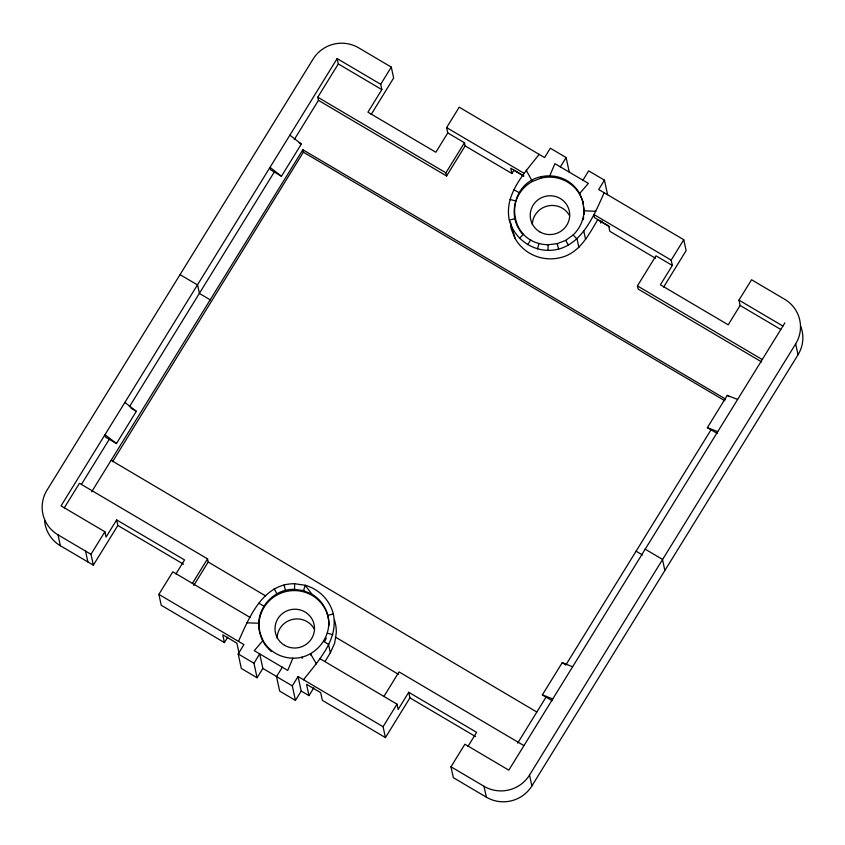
<?xml version="1.0" encoding="UTF-8"?>
<svg xmlns="http://www.w3.org/2000/svg" width="845" height="845" viewBox="0 0 845 845"><rect width="100%" height="100%" fill="white"/><g stroke="black" fill="none" stroke-linecap="round" stroke-linejoin="round"><path stroke-width="1.27" d="M262.637 640.616A35.057 34.392 -12.2 0 1 259.943 633.391C253.458 611.748 272.101 588.447 294.525 589.366L294.651 583.737L305.172 585.258A40.792 40.021 -12.2 0 1 333.321 614.009C338.771 639.781 318.037 661.065 303.503 679.75M539.142 154.36C524.608 173.045 503.873 194.318 509.324 220.101C513.739 237.434 530.195 250.035 547.993 250.373L548.12 244.744L557.204 243.666L565.727 240.35L573.111 234.994A35.057 34.392 -12.2 0 0 583.937 210.806L582.955 201.881L579.659 193.526A35.057 34.392 -12.2 0 0 549.736 175.866C504.243 175.475 502.205 243.455 548.12 244.744M259.668 632.144L262.975 640.499A35.057 34.392 -12.2 0 0 292.898 658.16C314.773 658.931 333.374 636.729 327.744 615.34A35.057 34.392 -12.2 0 0 311.921 594.193L305.172 585.258L303.556 590.634L294.525 589.366M537.473 248.852L539.078 243.392M292.898 658.16L287.733 670.434L254.271 650.682L262.975 640.499M549.736 175.866L554.911 163.677L588.373 183.418L579.659 193.526M238.512 641.387C249.222 617.072 263.08 583.43 294.651 583.737M324.987 661.519L330.363 652.805L334.662 643.203L336.299 632.863A40.792 40.021 -12.2 0 0 334.44 619.966M547.993 250.373C579.564 250.68 593.422 217.038 604.133 192.723M527.745 244.701L530.713 239.832M175.94 573.924L184.548 559.96L116.642 519.897L117.846 525.463L93.341 565.168L60.396 545.754L58.041 534.864A33.145 32.511 -12.2 0 1 46.971 490.237L313.115 59.055A33.145 32.511 -12.2 0 1 358.629 47.816L391.288 67.104L393.643 77.993L371.187 114.424M569.255 172.063L566.118 157.54L550.338 148.224L544.581 157.571L459.205 107.188L446.625 127.595L447.776 132.918L435.851 152.258L367.934 112.174L381.845 89.612L380.694 84.289L337.155 58.59L61.051 505.87L104.896 531.758L106.047 537.082L116.642 519.897M294.229 139.657L318.449 100.365L317.773 97.217L338.306 63.914L337.155 58.59M274.16 172.211L129.38 406.783M116.462 443.54L105.055 434.7L105.572 437.118L116.462 443.54L136.32 411.314L124.923 402.474M281.469 176.256L270.073 167.416L270.59 169.834L281.469 176.256L301.338 144.03L289.93 135.189M91.725 491.737L302.848 149.755L725.432 398.977M112.554 461.729L303.366 152.174L302.848 149.755M380.694 84.289L391.288 67.104M192.364 583.451L207.532 558.872L79.462 483.287L64.273 507.845M318.449 100.365L446.593 175.992L445.906 172.845L464.454 142.763L447.776 132.918M193.737 585.479L208.208 562.02L207.532 558.872M446.593 175.992L465.141 145.9L464.454 142.763M465.141 145.9L511.901 173.51L513.887 170.289L523.678 176.066M250.12 617.463L172.802 571.822L158.871 594.373L161.226 605.263L224.421 642.57L227.738 637.193M257.091 677.764L253.954 663.24L259.711 653.893L262.858 668.416L257.091 677.764L241.332 668.469L238.195 653.945L243.951 644.598L158.871 594.373M560.351 166.887L566.118 157.54M301.211 691.052L308.995 695.646L306.534 684.292L320.678 692.646L322.346 700.368L385.436 737.601L383.081 726.711L298.063 676.539L301.211 691.052L295.444 700.399L279.663 691.094L276.526 676.57L282.293 667.223M582.934 180.207L588.69 170.87L604.45 180.165L607.587 194.688M295.444 700.399L292.307 685.876L298.063 676.539M604.45 180.165L598.693 189.512L683.774 239.737L686.129 250.627L663.652 287.057M514.985 238.301A40.835 40.064 -12.2 0 0 560.393 257.64C579.321 253.342 588.701 235.068 597.668 219.742L609.636 226.809M308.995 695.646L313.801 687.841M600.637 223.101L602.01 220.872M383.883 696.491L399.041 671.912L523.773 745.533M761.63 361.935L638.102 289.032L637.415 285.885L655.984 255.803L672.324 265.457L660.399 284.797L728.2 324.807L740.125 305.467L738.974 300.133L751.564 279.758L784.604 299.246A33.145 32.511 -12.2 0 1 795.673 343.873L798.029 354.763L531.885 785.945A33.145 32.511 -12.2 0 1 486.371 797.184L453.332 777.675L450.976 766.785L464.887 744.223L508.806 770.154L784.899 322.864M383.081 726.711L396.992 704.149L319.759 658.572M468.024 746.325L476.633 732.361L408.737 692.287L398.143 709.473L396.992 704.149M385.436 737.601L409.941 697.854L408.737 692.287M552.144 700.706L542.353 694.917L562.221 662.691L572.572 666.694M717.162 433.411L707.371 427.633L727.239 395.407L737.59 399.41M517.658 743.156L546.483 696.396M565.77 665.11L710.825 430.126M531.885 785.945L529.53 775.055L795.673 343.873M81.532 484.196L109.269 439.315M93.341 565.168L90.975 554.288L104.896 531.758M672.324 265.457L671.173 260.133L683.774 239.737M519.453 238.216L523.583 234.255M518.46 228.287A35.057 34.392 -12.2 0 1 532.382 181.474L540.916 178.158A35.057 34.392 -12.2 0 1 583.23 203.138L583.43 205.008M509.324 220.101L514.89 218.686M327.744 615.34L333.321 614.009M246.814 622.839L258.686 623.219L259.943 633.391M595.831 211.271L583.937 210.806L584.212 212.063A35.057 34.392 -12.2 0 1 584.053 214.619M509.82 199.378L515.302 200.878M327.321 633.159L332.835 634.732M707.371 427.633L717.722 431.637M542.353 694.917L552.714 698.921M303.556 590.634L311.921 594.193M514.109 189.776L518.999 192.628M258.897 603.235L263.788 606.076M446.625 127.595L524.217 173.383M671.173 260.133L593.855 214.482L594.531 217.63L608.675 225.985L609.826 231.308L655.54 258.285M738.974 300.133L782.924 326.086M338.306 63.914L381.845 89.612M523.815 175.908L510.76 168.197L511.901 173.51M740.125 305.467L780.695 329.413M317.773 97.217L445.906 172.845M637.415 285.885L762.084 359.463M299.162 142.742L301.338 144.03M727.239 395.407L729.415 396.685M303.366 152.174L724.82 400.731M180.175 274.72L197.593 284.997L199.42 293.468L210.299 299.89M645.062 549.092L662.469 559.369L664.825 570.259M636.021 551.141L642.549 554.996M130.88 408.103L136.32 411.314M562.221 662.691L565.485 664.614M208.208 562.02L265.615 595.905M335.602 637.214L398.587 674.394M117.846 525.463L183.481 564.185M409.941 697.854L475.566 736.597M58.041 534.864L90.975 554.288M450.976 766.785L484.016 786.294A33.145 32.511 -12.2 0 0 529.53 775.055M238.195 653.945L253.954 663.24M262.858 668.416L276.399 676.412M276.526 676.57L292.307 685.876M111.244 460.367L536.839 712.039M323.624 641.408L328.536 644.334L330.363 652.805M573.111 234.994L577.082 239.072L578.909 247.543M526.203 170.172L532.382 181.474M316.442 663.938L310.516 653.808L310.78 655.055M274.16 588.796L276.896 593.676M565.727 240.35L568.484 245.314M510.676 223.513L515.006 238.29L511.119 228.636L510.433 222.108M557.204 243.666L558.566 249.169M284.078 584.941L285.42 590.359M85.535 551.077L87.901 561.957M582.955 201.881L583.23 203.138M583.747 230.875L585.585 239.346M540.642 176.911L540.916 178.158M484.016 786.294L486.371 797.184M301.982 657.125L302.257 658.371M239.082 653.28L236.896 643.172L222.753 634.827L224.421 642.57M583.568 206.18L584.212 212.063M583.694 217.186A35.057 34.392 -12.2 0 1 583.156 219.711M522.981 234.572A35.057 34.392 -12.2 0 1 519.105 229.396M800.775 326.455A33.145 32.511 -12.2 0 1 798.029 354.763M532.329 224.548A19.762 19.382 -12.2 0 1 569.393 215.401M326.276 638.049A35.057 34.392 -12.2 0 1 324.554 641.545M271.509 651.569A35.057 34.392 -12.2 0 1 268.636 648.96M267.759 648.02A35.057 34.392 -12.2 0 1 263.239 641.746M258.961 624.466A35.057 34.392 -12.2 0 1 294.789 590.581A35.057 34.392 -12.2 0 1 328.99 625.511M277.118 638.007A19.762 19.382 -12.2 0 1 314.171 628.86M60.396 545.754A33.145 32.511 -12.2 0 1 44.605 520.731M539.712 231.815A19.762 19.382 -12.2 0 0 569.72 215.464A19.762 19.382 -12.2 0 0 540.504 198.216A19.762 19.382 -12.2 0 0 539.712 231.815M284.501 645.274A19.762 19.382 -12.2 0 0 314.498 628.923A19.762 19.382 -12.2 0 0 285.283 611.674A19.762 19.382 -12.2 0 0 284.501 645.274"/></g></svg>
